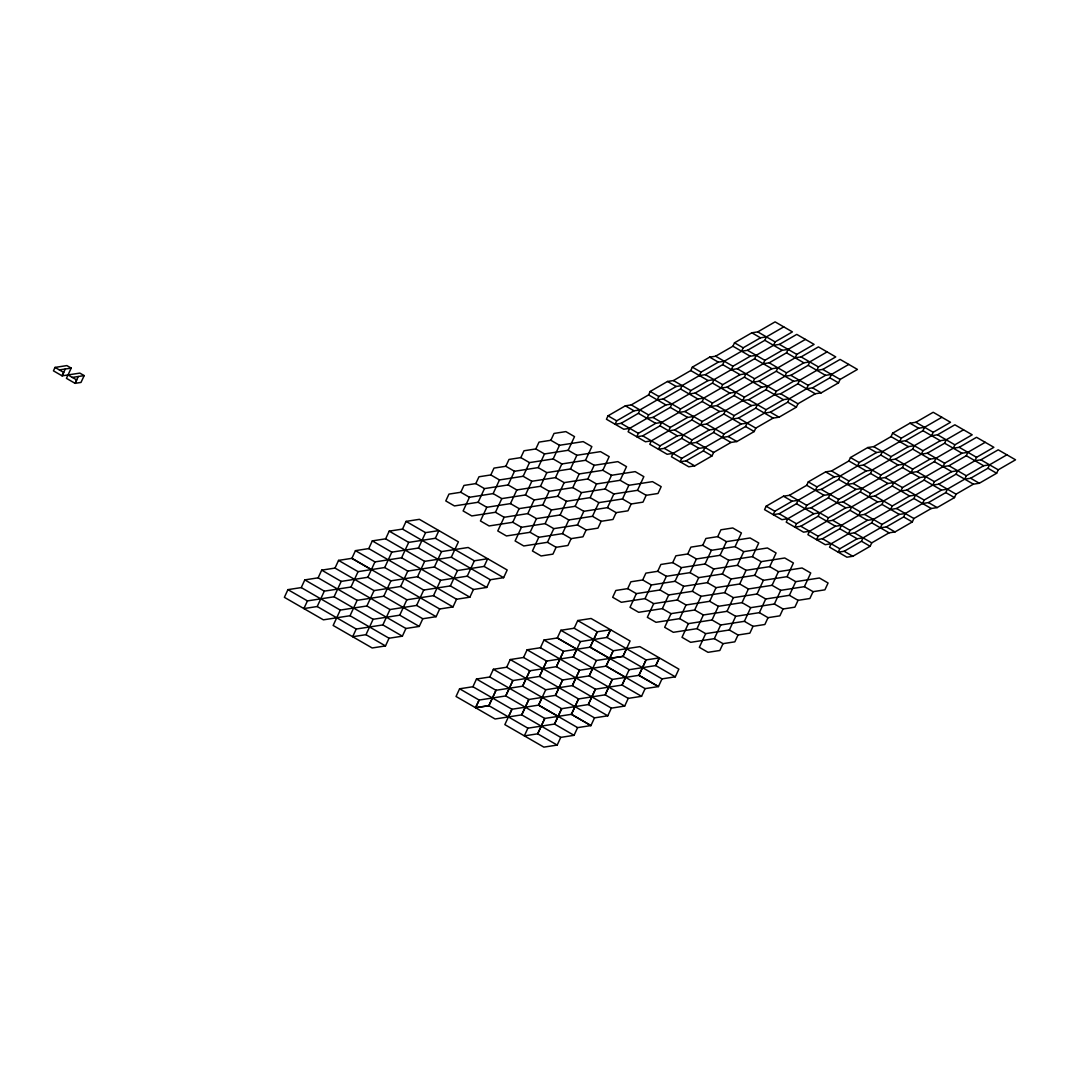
<?xml version="1.0" encoding="UTF-8"?>
<svg xmlns="http://www.w3.org/2000/svg" width="1069" height="1069" viewBox="0 0 1069 1069"><rect width="100%" height="100%" fill="white"/><g stroke="black" fill="none" stroke-linecap="round" stroke-linejoin="round"><path stroke-width="1.5" d="M68.015 374.925L76.674 379.936L75.097 383.343L66.438 378.346L71.209 368.097L66.866 365.598L55.027 367.415L53.45 370.836L62.109 375.847L79.854 373.108L84.184 375.607L80.99 382.435L75.071 383.343L78.264 376.515M287.935 589.634L284.381 597.33L323.399 619.833L350.031 615.731L389.049 638.233L402.372 636.175L405.926 628.492L419.248 626.421L422.803 618.737L436.125 616.679L439.68 608.983L453.002 606.925L456.557 599.241L469.879 597.183L473.433 589.487L486.756 587.429L490.31 579.732L503.633 577.674L507.187 569.991L468.155 547.488L441.537 551.591L402.519 529.088L389.196 531.133L385.642 538.829L372.306 540.887L368.765 548.584L355.442 550.642L351.888 558.325L338.552 560.397L335.011 568.08L321.689 570.138L318.134 577.835L304.799 579.892L301.258 587.589L287.935 589.634L307.444 600.898L334.089 596.783L373.094 619.298L399.726 615.183L419.248 626.421M307.444 600.898L303.877 608.582L317.212 606.524L324.308 591.144L350.953 587.028L389.971 609.544L416.616 605.428L436.125 616.679M334.089 596.783L341.198 581.402L367.843 577.273L387.339 588.538L390.893 580.841L417.538 576.726L456.557 599.241M350.966 587.028L358.062 571.648L384.706 567.532L423.725 590.048L450.37 585.919L469.879 597.183M350.031 615.731L357.14 600.337L383.784 596.235L422.803 618.737M367.843 577.273L374.952 561.893L401.597 557.777L440.602 580.293L467.233 576.178L486.756 587.429M301.258 587.589L340.276 610.092L366.894 605.976L374.03 590.596L400.648 586.48L439.68 608.983M384.72 567.519L391.815 552.152L418.46 548.036L457.479 570.539L484.123 566.423L503.633 577.674M402.519 529.088L406.06 521.391L419.382 519.334L458.401 541.849L451.292 557.23L424.647 561.345L385.628 538.843M402.372 636.175L382.862 624.924L356.218 629.04L352.663 636.736L365.986 634.665L373.094 619.298M383.784 596.235L387.339 588.538L406.848 599.789L433.479 595.674L453.002 606.925M401.597 557.777L408.705 542.397L435.35 538.282L474.355 560.797L487.678 558.726L484.123 566.423M382.862 624.924L389.971 609.544M400.661 586.48L407.783 571.087L434.402 566.984L473.433 589.487M418.473 548.023L425.569 532.643L438.891 530.585L435.35 538.282M399.739 615.169L406.848 599.789M417.538 576.726L424.647 561.345M416.616 605.428L423.725 590.048M434.415 566.971L441.537 551.591M433.493 595.674L440.602 580.293M450.37 585.919L457.479 570.539M467.247 576.164L474.355 560.797M577.607 727.628L538.589 705.126L511.971 709.241L472.926 686.739L459.603 688.783L456.049 696.48L495.081 718.983L521.725 714.867L560.744 737.383L574.053 735.325L577.607 727.628L590.93 725.57L594.498 717.874L607.807 715.816L611.361 708.132L624.684 706.074L628.251 698.378L641.56 696.32L645.115 688.623L658.437 686.565L662.005 678.882L675.314 676.824L678.868 669.127L639.85 646.625L613.232 650.767L574.187 628.238L560.864 630.282L557.31 637.979L543.987 640.037L540.433 647.734L527.111 649.792L523.556 657.475M472.926 686.739L476.48 679.042L489.802 676.984L528.821 699.487L555.479 695.371L594.498 717.874M773.515 345.314L775.092 341.893L792.423 331.884L775.092 321.876L757.761 331.884L751.841 332.793L734.51 342.802L732.92 346.222L715.589 356.218L709.669 357.14L692.338 367.148L690.761 370.555L673.43 380.564L667.51 381.473L650.179 391.481L648.602 394.902L631.271 404.91L625.352 405.819L608.02 415.828L606.444 419.248L623.775 429.244L629.694 428.335L647.026 418.326L652.945 417.418L670.276 407.409L671.853 404.002L689.184 393.993L695.104 393.071L712.435 383.076L714.012 379.655L731.343 369.647L737.263 368.738L754.594 358.73L756.184 355.309L773.515 345.314L779.435 344.392L796.766 334.397L814.097 344.392L796.766 354.4L795.176 357.821L777.844 367.83L771.925 368.738L754.607 378.747L753.017 382.167L735.686 392.163L729.766 393.085L712.448 403.08L710.858 406.501L693.527 416.509L687.608 417.418L670.276 427.426L668.7 430.847L651.368 440.856L645.449 441.764L628.118 431.756L629.694 428.335M489.802 676.971L493.357 669.288L506.679 667.23L545.698 689.746L572.343 685.617L611.361 708.132M459.603 688.783L479.112 700.048L475.558 707.731L488.88 705.674L495.989 690.293L522.634 686.178L561.666 708.68L588.311 704.565L607.807 715.816M506.679 667.23L510.234 659.546L523.556 657.488L562.575 679.991L589.233 675.875L628.251 698.378M639.943 409.908L634.024 410.817L616.693 420.825L615.116 424.246L621.036 423.337L638.367 413.329L639.943 409.908L657.275 399.9L663.194 398.991L680.525 388.982L682.102 385.575L699.433 375.566L705.353 374.644L722.684 364.649L724.261 361.228L741.592 351.22L747.512 350.311L764.843 340.303L766.42 336.882L783.751 326.887M508.403 716.925L511.971 709.241L504.849 724.622L543.867 747.124L557.19 745.066L560.744 737.383M651.368 440.856L649.792 444.263L667.123 454.272L673.042 453.363L690.374 443.354L696.293 442.446L713.624 432.437L715.201 429.016L732.532 419.021L738.452 418.099L755.783 408.104L757.36 404.683L774.691 394.675L780.611 393.766L797.942 383.758L799.518 380.337L816.85 370.328L822.769 369.42L840.1 359.411L857.432 369.42L840.114 379.428L838.524 382.849L821.192 392.857L815.273 393.766L797.955 403.775L796.365 407.182L779.034 417.191L773.114 418.099L755.783 428.108L754.206 431.529L736.875 441.537L730.955 442.446L713.624 452.454L712.048 455.875L694.716 465.87L688.797 466.792L671.466 456.784L673.042 453.363M661.617 422.429L655.698 423.337L638.367 433.346L636.777 436.753L642.696 435.845L660.041 425.836L661.617 422.429L678.949 412.42L684.868 411.498L702.199 401.503L703.776 398.082L721.107 388.074L727.027 387.165L744.358 377.157L745.935 373.736L763.266 363.741L769.186 362.819L786.517 352.823L788.094 349.403L805.425 339.394M542.157 697.429L538.602 705.112L558.098 716.377L554.557 724.06L527.899 728.176L488.88 705.674L475.571 707.731L479.139 700.048L505.757 695.932L544.776 718.435L571.421 714.319L590.93 725.57L571.421 714.319L578.529 698.939L605.174 694.823L624.684 706.074M574.187 628.238L577.741 620.541L591.063 618.483L630.082 640.986L622.986 656.366L596.328 660.495L557.31 637.979L576.819 649.23L573.265 656.927L546.647 661.07L527.111 649.792M683.291 434.936L677.358 435.845L660.041 445.853L658.451 449.274L664.37 448.365L681.701 438.357L683.291 434.936L700.623 424.927L706.542 424.019L723.873 414.01L725.45 410.59L742.781 400.594L748.701 399.672L766.032 389.677L767.609 386.256L784.94 376.248L790.86 375.339L808.191 365.331L809.767 361.91L827.099 351.901M668.7 430.847L674.619 429.925L691.95 419.93L693.527 416.509M543.987 640.037L563.497 651.302L590.141 647.186L597.25 631.792L610.573 629.735L607.018 637.431L580.4 641.574L560.864 630.282M592.774 668.178L589.233 675.875L596.355 660.522M704.952 447.443L699.032 448.365L681.715 458.374L680.125 461.781L686.044 460.873L703.375 450.864L704.952 447.443L722.283 437.448L728.203 436.526L745.547 426.531L747.124 423.11L764.455 413.102L770.375 412.193L787.706 402.185L789.283 398.764L806.614 388.755L812.534 387.847L829.865 377.838L831.441 374.431L848.773 364.422M510.234 659.546L529.743 670.798L556.388 666.682L595.42 689.184L622.064 685.069L625.606 677.372L606.096 666.121L613.205 650.74L606.096 666.147L579.478 670.263L540.433 647.734M710.858 406.501L716.778 405.592L734.109 395.583L735.686 392.163M753.017 382.167L758.937 381.245L776.268 371.25L777.844 367.83M580.4 641.574L573.265 656.954L612.283 679.43L638.928 675.314L646.037 659.934L659.359 657.876L655.818 665.559L629.173 669.715L622.038 685.082M931.62 435.711L933.21 432.29L950.528 422.282L933.197 412.273L915.866 422.282L909.946 423.19L892.615 433.199L891.038 436.62L873.707 446.628L867.787 447.537L850.456 457.545L848.88 460.966L831.548 470.961L825.629 471.883L808.298 481.878L806.721 485.299L789.39 495.308L783.47 496.216L766.139 506.225L764.562 509.646L781.893 519.654L787.813 518.732L805.144 508.737L811.064 507.815L828.395 497.82L829.972 494.399L847.303 484.391L853.222 483.482L870.554 473.473L872.13 470.053L889.461 460.044L895.381 459.136L912.712 449.127L914.289 445.72L931.62 435.711L937.54 434.789L954.871 424.794L972.202 434.802L954.871 444.798L953.294 448.218L935.963 458.227L930.043 459.136L912.712 469.144L911.135 472.565L893.804 482.573L887.885 483.482L870.554 493.49L868.977 496.898L851.646 506.906L845.726 507.815L828.395 517.824L826.818 521.244L809.487 531.253L803.567 532.162L786.236 522.153L787.813 518.732M829.972 494.399L824.052 495.308L806.721 505.316L798.049 500.305L792.129 501.227L774.811 511.223L773.221 514.643L779.141 513.735L796.472 503.726L798.049 500.305L815.38 490.31L821.299 489.388L838.63 479.393L840.207 475.972L857.538 465.964L863.458 465.055L880.789 455.047L882.379 451.626L899.71 441.617L905.63 440.709L922.961 430.7L924.538 427.293L941.869 417.284M809.487 531.253L807.91 534.674L825.228 544.669L831.161 543.76L848.492 533.752L854.412 532.843L871.743 522.835L873.32 519.427L890.651 509.419L896.57 508.497L913.901 498.501L915.478 495.081L932.809 485.072L938.729 484.163L956.06 474.155L957.637 470.734L974.968 460.739L980.888 459.817L998.219 449.822L1015.55 459.817L998.219 469.826L996.642 473.246L979.311 483.255L973.391 484.163L956.06 494.172L954.483 497.593L937.152 507.588L931.233 508.51L913.901 518.505L912.325 521.926L894.994 531.934L889.074 532.843L871.743 542.852L870.153 546.272L852.821 556.281L846.902 557.19L829.571 547.181L831.161 543.76M828.395 517.824L819.723 512.826L813.803 513.735L796.472 523.743L794.895 527.164L800.815 526.242L818.146 516.247L819.723 512.826L837.054 502.818L842.973 501.909L860.304 491.9L861.881 488.48L879.212 478.471L885.132 477.562L902.463 467.554L904.053 464.146L921.384 454.138L927.304 453.216L944.635 443.221L946.212 439.8L963.543 429.791M873.32 519.427L867.4 520.336L850.069 530.344L841.397 525.333L835.477 526.242L818.146 536.25L816.569 539.671L822.489 538.763L839.82 528.754L841.397 525.333L858.728 515.325L864.647 514.416L881.978 504.408L883.555 501L900.886 490.992L906.806 490.07L924.137 480.075L925.714 476.654L943.045 466.645L948.965 465.737L966.296 455.728L967.886 452.307L985.217 442.312M826.818 521.244L832.738 520.336L850.069 510.327L851.646 506.906M871.743 542.852L863.071 537.854L857.151 538.763L839.82 548.771L838.243 552.179L844.163 551.27L861.494 541.261L863.071 537.854L880.402 527.845L886.321 526.923L903.652 516.928L905.229 513.508L922.56 503.499L928.48 502.59L945.811 492.582L947.388 489.161L964.719 479.166L970.639 478.244L987.97 468.249L989.56 464.828L1006.891 454.819M868.977 496.898L874.896 495.989L892.227 485.981L893.804 482.573L885.132 477.562M911.135 472.565L917.055 471.643L934.386 461.648L935.963 458.227M340.276 610.092L333.154 625.472L372.186 647.974L385.508 645.917L389.049 638.233M646.17 495.308L642.99 502.136L631.164 503.98L627.984 510.808L616.145 512.639L607.486 507.641L583.808 511.303L575.149 506.292L551.47 509.953L542.798 504.956L519.133 508.617L510.461 503.619L486.796 507.281L478.124 502.27L454.445 505.931L445.786 500.933L448.953 494.105L460.792 492.274L463.959 485.433L475.799 483.602L484.471 488.6L508.149 484.938L516.808 489.949L540.486 486.288L549.145 491.286L572.824 487.624L581.483 492.622L605.161 488.961L613.833 493.972L637.498 490.31L646.17 495.308L658.01 493.477L661.177 486.649L652.504 481.638L628.839 485.299L620.167 480.302L596.502 483.963L587.83 478.965L564.151 482.627L555.492 477.616L531.814 481.277L523.155 476.28L499.477 479.941L490.818 474.943L478.979 476.774L475.799 483.602M631.164 503.98L622.492 498.969L598.814 502.63L590.155 497.633L566.476 501.294L557.818 496.283L534.139 499.958L525.467 494.947L501.802 498.608L493.13 493.611L469.465 497.272L463.118 510.942L471.776 515.939L495.455 512.278L504.127 517.289L527.792 513.614L536.464 518.625L560.129 514.964L568.802 519.962L592.48 516.3L601.139 521.298L612.978 519.467L616.145 512.639M478.124 502.27L484.471 488.6M490.818 474.943L493.985 468.102L505.824 466.271L514.483 471.269L538.161 467.607L546.82 472.618L570.499 468.957L579.171 473.955L602.836 470.293L611.508 475.291L635.186 471.629L643.845 476.64L637.498 490.31M486.796 507.281L480.449 520.95L489.108 525.948L512.786 522.287L521.458 527.284L545.123 523.623L553.795 528.634L577.46 524.973L586.133 529.97L597.972 528.139L601.139 521.298M493.13 493.611L499.477 479.941M505.824 466.271L508.991 459.443L520.83 457.612L529.489 462.61L553.167 458.948L561.84 463.946L585.505 460.285L594.177 465.296L617.855 461.634L626.514 466.632L620.167 480.302M495.455 512.278L501.802 498.608M508.149 484.938L514.483 471.269M520.83 457.612L523.997 450.771L535.836 448.94L544.509 453.951L568.173 450.276L576.846 455.287L600.524 451.626L609.183 456.623L602.836 470.293M504.127 517.289L497.78 530.946L506.439 535.957L530.117 532.295L538.789 537.293L562.454 533.631L571.127 538.629L582.966 536.798L586.133 529.97M510.461 503.619L516.808 489.949M523.155 476.28L529.489 462.61M535.836 448.94L539.017 442.112L550.842 440.281L559.515 445.279L583.193 441.617L591.852 446.615L585.505 460.285M512.786 522.287L519.133 508.617M525.467 494.947L531.814 481.277M538.161 467.607L544.509 453.951M550.842 440.281L554.023 433.439L565.862 431.609L574.521 436.62L568.173 450.276M521.458 527.284L515.111 540.954L523.77 545.965L547.448 542.304L556.107 547.301L567.946 545.471L571.127 538.629M527.792 513.614L534.139 499.958M540.486 486.288L546.82 472.618M553.167 458.948L559.515 445.279M530.117 532.295L536.464 518.625M542.798 504.956L549.145 491.286M555.492 477.616L561.84 463.946M538.789 537.293L532.442 550.963L541.101 555.96L552.94 554.13L556.107 547.301M545.123 523.623L551.47 509.953M557.818 496.283L564.151 482.627M570.499 468.957L576.846 455.287M547.448 542.304L553.795 528.634M560.129 514.964L566.476 501.294M572.824 487.624L579.171 473.955M562.454 533.631L568.802 519.962M575.149 506.292L581.483 492.622M587.83 478.965L594.177 465.296M488.88 705.674L496.016 690.293M577.46 524.973L583.808 511.303M590.155 497.633L596.502 483.963M592.48 516.3L598.814 502.63M605.161 488.961L611.508 475.291M647.026 418.326L648.602 414.919L665.934 404.91L671.853 404.002M607.486 507.641L613.833 493.972M657.275 399.9L658.851 396.492L676.183 386.484L682.102 385.575M622.492 498.969L628.839 485.299M527.899 728.176L524.344 735.873L537.68 733.815L557.176 745.066M538.589 705.126L545.724 689.746M678.949 412.42L680.525 408.999L697.857 398.991L703.776 398.082M689.184 393.993L690.774 390.573L708.092 380.564L714.012 379.655M699.433 375.566L701.01 372.146L718.341 362.137L724.261 361.228M558.098 716.377L561.666 708.68L554.53 724.06L574.053 735.325M629.173 669.688L590.141 647.173L597.25 631.832L577.741 620.541M690.374 443.354L691.95 439.947L709.281 429.938L715.201 429.016M700.623 424.927L702.199 421.507L719.531 411.512L725.45 410.59M813.068 591.665L809.888 598.506L798.062 600.337L794.882 607.165L783.043 608.996L774.384 603.998L750.705 607.66L742.046 602.649L718.368 606.31L709.709 601.312L686.031 604.974L677.358 599.976L653.693 603.638L645.021 598.627L621.343 602.288L612.684 597.29L615.851 590.462L627.69 588.631L630.87 581.79L642.696 579.959L651.368 584.97L675.047 581.295L683.706 586.306L707.384 582.645L716.043 587.643L739.721 583.981L748.38 588.979L772.059 585.318L780.731 590.329L804.396 586.667L813.068 591.665L824.907 589.834L828.074 583.006L819.415 577.995L795.737 581.656L787.065 576.659L763.4 580.32L754.727 575.322L731.062 578.984L722.39 573.973L698.712 577.634L690.053 572.637L666.375 576.298L657.716 571.3L645.876 573.131L642.696 579.959M721.107 388.074L722.684 384.653L740.015 374.658L745.935 373.736M571.407 714.319L578.543 698.952M610.559 629.775L606.992 637.458L646.037 659.934L638.915 675.341L658.437 686.565L638.928 675.314M731.343 369.647L732.933 366.226L750.251 356.231L756.184 355.309M741.592 351.22L743.169 347.799L760.5 337.804L766.42 336.882M798.062 600.337L789.39 595.326L765.711 598.987L757.052 593.99L733.374 597.651L724.715 592.654L701.037 596.315L692.378 591.304L668.7 594.965L660.027 589.968L636.362 593.629L630.015 607.299L638.674 612.296L662.352 608.635L671.025 613.646L694.69 609.985L703.362 614.982L727.04 611.321L735.699 616.319L759.378 612.657L768.036 617.668L779.876 615.838L783.043 608.996M645.021 598.627L651.368 584.97M657.716 571.3L660.883 564.459L672.722 562.628L681.381 567.639L705.059 563.964L713.731 568.975L737.396 565.314L746.068 570.312L769.733 566.65L778.406 571.661L802.084 567.986L810.743 572.997L804.396 586.667M722.283 437.448L723.873 434.027L741.205 424.019L747.124 423.11M732.532 419.021L734.109 415.6L751.44 405.592L757.36 404.683M590.141 647.186L609.651 658.437L622.986 656.366L626.541 648.709M742.781 400.594L744.358 397.174L761.689 387.165L767.609 386.256M763.266 363.741L764.843 360.32L782.174 350.311L788.094 349.403M653.693 603.638L647.346 617.307L656.005 622.305L679.684 618.644L688.356 623.641L712.021 619.98L720.693 624.991L744.371 621.33L753.03 626.327L764.869 624.496L768.036 617.668M660.027 589.968L666.375 576.298M672.722 562.628L675.889 555.8L687.728 553.969L696.4 558.967L720.065 555.305L728.737 560.303L752.402 556.642L761.075 561.653L784.753 557.991L793.412 562.989L787.065 576.659M662.352 608.635L668.7 594.965M675.047 581.295L681.381 567.639M687.728 553.969L690.895 547.128L702.734 545.297L711.406 550.308L735.071 546.647L743.743 551.644L767.422 547.983L776.081 552.98L769.733 566.65M671.025 613.646L664.677 627.303L673.336 632.313L697.015 628.652L705.687 633.65L729.352 629.988L738.024 634.999L749.863 633.155L753.03 626.327M677.358 599.976L683.706 586.306M690.053 572.637L696.4 558.967M702.734 545.297L705.914 538.469L717.74 536.638L726.412 541.636L750.091 537.974L758.749 542.972L752.402 556.642M764.455 413.102L766.032 409.681L783.363 399.672L789.283 398.764M774.691 394.675L776.281 391.254L793.599 381.245L799.518 380.337M784.94 376.248L786.517 372.827L803.848 362.819L809.767 361.91M659.332 657.903L655.765 665.599L675.314 676.824M679.684 618.644L686.031 604.974M692.378 591.304L698.712 577.634M705.059 563.964L711.406 550.308M717.74 536.638L720.92 529.796L732.759 527.966L741.418 532.977L735.071 546.647M688.356 623.641L682.009 637.311L690.668 642.322L714.346 638.661L723.018 643.658L734.844 641.828L738.024 634.999M694.69 609.985L701.037 596.315M707.384 582.645L713.731 568.975M720.065 555.305L726.412 541.636M806.614 388.755L808.191 385.348L825.522 375.339L831.441 374.431M697.015 628.652L703.362 614.982M709.709 601.312L716.043 587.643M722.39 573.973L728.737 560.303M816.85 370.328L818.44 366.921L835.758 356.912L818.426 346.904L801.095 356.912L795.176 357.821M705.687 633.65L699.34 647.32L707.999 652.317L719.838 650.486L723.018 643.658M712.021 619.98L718.368 606.31M724.715 592.654L731.062 578.984M737.396 565.314L743.743 551.644M714.346 638.661L720.693 624.991M727.04 611.321L733.374 597.651M739.721 583.981L746.068 570.312M729.352 629.988L735.699 616.319M742.046 602.649L748.38 588.979M754.727 575.322L761.075 561.653M744.371 621.33L750.705 607.66M757.052 593.99L763.4 580.32M805.144 508.737L806.721 505.316M815.38 490.31L816.97 486.889L834.288 476.881L840.207 475.972M759.378 612.657L765.711 598.987M772.059 585.318L778.406 571.661M774.384 603.998L780.731 590.329M789.39 595.326L795.737 581.656M837.054 502.818L838.644 499.397L855.962 489.388L861.881 488.48M847.303 484.391L848.88 480.97L866.211 470.961L872.13 470.053L880.803 475.064L898.12 465.055L904.053 464.146M857.538 465.964L859.129 462.543L876.46 452.534L882.379 451.626M848.492 533.752L850.069 530.344M858.728 515.325L860.318 511.917L877.636 501.909L883.555 501M879.212 478.471L880.803 475.064M889.461 460.044L891.038 456.637L908.369 446.628L914.289 445.72M899.71 441.617L901.287 438.21L918.618 428.201L924.538 427.293L933.21 432.29M880.402 527.845L881.978 524.425L899.31 514.416L905.229 513.508M890.651 509.419L892.227 505.998L909.559 495.989L915.478 495.081L924.15 500.078L941.468 490.083L947.388 489.161M900.886 490.992L902.477 487.571L919.794 477.562L925.714 476.654M921.384 454.138L922.961 450.717L940.292 440.709L946.212 439.8L954.871 444.798M922.56 503.499L924.15 500.078M932.809 485.072L934.386 481.651L951.717 471.656L957.637 470.734M943.045 466.645L944.635 463.224L961.966 453.229L967.886 452.307L976.545 457.318L993.876 447.31L976.545 437.301L959.214 447.31L953.294 448.218M964.719 479.166L966.309 475.745L983.627 465.737L989.56 464.828L998.219 469.826M974.968 460.739L976.545 457.318M65.276 369.005L62.096 375.847L63.699 372.426L55.027 367.415M59.356 369.914L71.209 368.097M72.345 377.424L84.184 375.607M915.866 422.282L924.538 427.293M937.54 434.789L946.212 439.8M959.214 447.31L967.886 452.307M980.888 459.817L989.56 464.828M757.761 331.884L775.092 341.893M779.435 344.392L796.766 354.4M801.095 356.912L818.44 366.921M822.769 369.42L840.114 379.428M909.946 423.19L918.618 428.201M922.961 430.7L940.292 440.709M944.635 443.221L961.966 453.229M966.296 455.728L983.627 465.737M987.97 468.249L996.642 473.246M751.841 332.793L760.5 337.804M764.843 340.303L782.174 350.311M786.517 352.823L803.848 362.819M808.191 365.331L825.522 375.339M829.865 377.838L838.524 382.849M892.615 433.199L901.287 438.21M905.63 440.709L922.961 450.717M927.304 453.216L944.635 463.224M948.965 465.737L966.309 475.745M970.639 478.244L979.311 483.255M734.51 342.802L743.169 347.799M747.512 350.311L764.843 360.32M769.186 362.819L786.517 372.827M790.86 375.339L808.191 385.348M812.534 387.847L821.192 392.857M891.038 436.62L908.369 446.628M912.712 449.127L930.043 459.136M934.386 461.648L951.717 471.656M956.06 474.155L973.391 484.163M732.92 346.222L750.251 356.231M754.594 358.73L771.925 368.738M776.268 371.25L793.599 381.245M797.942 383.758L815.273 393.766M873.707 446.628L891.038 456.637M895.381 459.136L912.712 469.144M917.055 471.643L934.386 481.651M938.729 484.163L956.06 494.172M715.589 356.218L732.933 366.226M737.263 368.738L754.607 378.747M758.937 381.245L776.281 391.254M780.611 393.766L797.955 403.775M867.787 447.537L876.46 452.534M880.789 455.047L898.12 465.055M902.463 467.554L919.794 477.562M924.137 480.075L941.468 490.083M945.811 492.582L954.483 497.593M709.669 357.14L718.341 362.137M722.684 364.649L740.015 374.658M744.358 377.157L761.689 387.165M766.032 389.677L783.363 399.672M787.706 402.185L796.365 407.182M863.458 465.055L872.13 470.053M906.806 490.07L915.478 495.081M928.48 502.59L937.152 507.588M850.456 457.545L859.129 462.543M893.804 482.573L902.477 487.571M692.338 367.148L701.01 372.146M705.353 374.644L722.684 384.653M727.027 387.165L744.358 397.174M748.701 399.672L766.032 409.681M770.375 412.193L779.034 417.191M848.88 460.966L866.211 470.961M870.554 473.473L887.885 483.482M892.227 485.981L909.559 495.989M913.901 498.501L931.233 508.51M690.761 370.555L708.092 380.564M712.435 383.076L729.766 393.085M734.109 395.583L751.44 405.592M755.783 408.104L773.114 418.099M831.548 470.961L848.88 480.97M853.222 483.482L870.554 493.49M874.896 495.989L892.227 505.998M896.57 508.497L913.901 518.505M673.43 380.564L690.774 390.573M695.104 393.071L712.448 403.08M716.778 405.592L734.109 415.6M738.452 418.099L755.783 428.108M825.629 471.883L834.288 476.881M838.63 479.393L855.962 489.388M860.304 491.9L877.636 501.909M881.978 504.408L899.31 514.416M903.652 516.928L912.325 521.926M667.51 381.473L676.183 386.484M680.525 388.982L697.857 398.991M702.199 401.503L719.531 411.512M723.873 414.01L741.205 424.019M745.547 426.531L754.206 431.529M808.298 481.878L816.97 486.889M821.299 489.388L838.644 499.397M842.973 501.909L860.318 511.917M864.647 514.416L881.978 524.425M886.321 526.923L894.994 531.934M650.179 391.481L658.851 396.492M663.194 398.991L680.525 408.999M684.868 411.498L702.199 421.507M706.542 424.019L723.873 434.027M728.203 436.526L736.875 441.537M806.721 485.299L824.052 495.308M828.395 497.82L845.726 507.815M850.069 510.327L867.4 520.336M871.743 522.835L889.074 532.843M648.602 394.902L665.934 404.91M670.276 407.409L687.608 417.418M691.95 419.93L709.281 429.938M713.624 432.437L730.955 442.446M789.39 495.308L798.049 500.305M811.064 507.815L819.723 512.826M832.738 520.336L841.397 525.333M854.412 532.843L863.071 537.854M631.271 404.91L648.602 414.919M652.945 417.418L670.276 427.426M674.619 429.925L691.95 439.947M696.293 442.446L713.624 452.454M783.47 496.216L792.129 501.227M796.472 503.726L813.803 513.735M818.146 516.247L835.477 526.242M839.82 528.754L857.151 538.763M861.494 541.261L870.153 546.272M625.352 405.819L634.024 410.817M638.367 413.329L655.698 423.337M660.041 425.836L677.358 435.845M681.701 438.357L699.032 448.365M703.375 450.864L712.048 455.875M766.139 506.225L774.811 511.223M779.141 513.735L796.472 523.743M800.815 526.242L818.146 536.25M822.489 538.763L839.82 548.771M844.163 551.27L852.821 556.281M608.02 415.828L616.693 420.825M621.036 423.337L638.367 433.346M642.696 435.845L660.041 445.853M664.37 448.365L681.715 458.374M686.044 460.873L694.716 465.87M460.792 492.274L469.465 497.272M627.69 588.631L636.362 593.629M406.06 521.391L425.569 532.643M451.292 557.23L490.31 579.732M662.005 678.882L622.986 656.366M389.196 531.133L408.705 542.397M606.11 666.121L645.115 688.623M372.306 540.887L391.815 552.152M622.064 685.069L641.56 696.32M368.765 548.584L407.783 571.087M355.442 550.642L374.952 561.893M371.384 569.59L351.875 558.339L390.893 580.841M338.552 560.397L358.062 571.648M578.529 698.939L539.511 676.423L512.893 680.552L505.757 695.919L512.866 680.539L493.357 669.288M335.011 568.08L374.03 590.596M321.689 570.138L341.198 581.402M318.121 577.835L357.14 600.337M366.894 605.976L405.926 628.492M304.799 579.892L324.308 591.144M476.48 679.042L495.989 690.293M317.212 606.524L356.218 629.04M365.986 634.665L385.495 645.93M526.189 678.481L522.634 686.178L529.77 670.811L526.189 678.481M525.267 707.184L521.725 714.867L528.848 699.5L525.267 707.184M543.065 668.74L539.511 676.423L546.647 661.07L543.065 668.74M559.942 658.985L556.388 666.668L563.523 651.328L559.942 658.985M541.235 726.118L537.68 733.815L544.789 718.435L541.221 726.118M559.02 687.674L555.479 695.371L562.601 680.004L559.02 687.688M575.91 677.92L572.356 685.617L579.478 670.263L575.897 677.933M591.852 696.868L588.311 704.565L595.42 689.211L591.852 696.868M608.742 687.113L605.188 694.81L612.296 679.456L608.729 687.126"/></g></svg>
